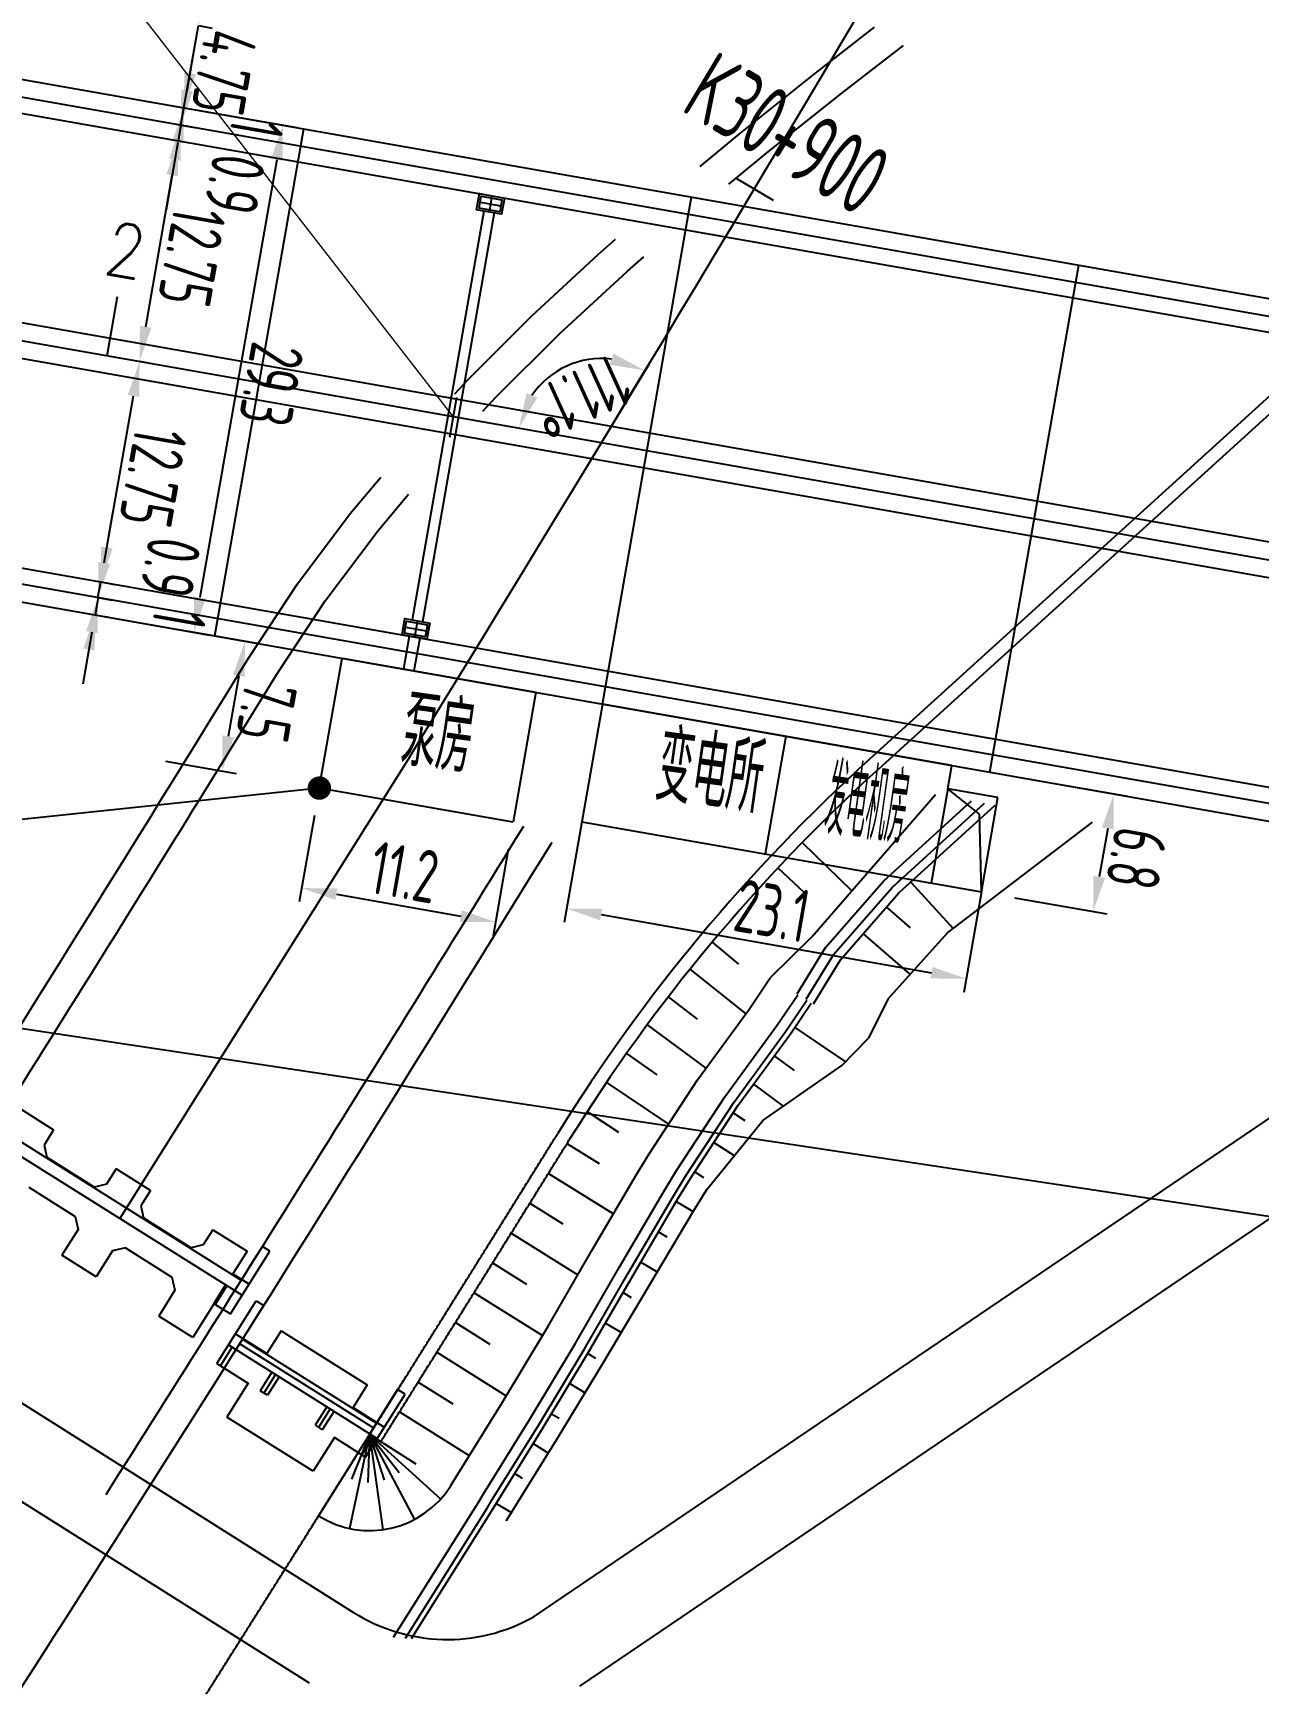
# Model space of a CAD drawing. Header units: millimetres. Extents: x -29538 to 115583, y -232866 to 15404.
# Drawn here: x 101402 to 103494, y -172958 to -170140 of the extents above; entities that cross this region are included whole.
import ezdxf
from ezdxf.enums import TextEntityAlignment as Align

# ---------------------------------------------------------------- set-up
doc = ezdxf.new("R2010")
doc.units = ezdxf.units.MM
doc.header["$LTSCALE"] = 10
doc.header["$MEASUREMENT"] = 0
for name, pattern in [('ACAD_ISO02W100', [15, 12, -3]), ('ACAD_ISO04W100', [30, 24, -3, 0, -3]), ('DASHED', [19.05, 12.7, -6.35])]:
    doc.linetypes.add(name, pattern=pattern)
for name, color, linetype in [('0-段落划分', 2, 'Continuous'), ('0电气', 1, 'Continuous'), ('DIM_LEAD', 3, 'Continuous'), ('E-SYST-DIM', 3, 'Continuous'), ('station', 6, 'Continuous'), ('zhix', 5, 'ACAD_ISO04W100'), ('分隔带', 3, 'Continuous'), ('图框', 7, 'Continuous'), ('标注', 4, 'Continuous'), ('标注_桩号', 2, 'Continuous'), ('桥-立柱', 5, 'Continuous'), ('虚线', 2, 'ACAD_ISO02W100'), ('路基边线', 1, 'Continuous')]:
    doc.layers.add(name, color=color, linetype=linetype)
doc.layers.add('隧道', color=6, linetype='Continuous', lineweight=5)
doc.styles.add('GTF_XW', font='simplex1.shx', dxfattribs={"width": 0.7, "bigfont": 'hztxt.shx'})
doc.styles.get("Standard").update_dxf_attribs({"font": 'gbenor.shx', "width": 0.75, "bigfont": 'gbcbig.shx'})
doc.dimstyles.get("Standard").update_dxf_attribs({"dimscale": 100, "dimtxt": 3, "dimasz": 2, "dimexe": 1, "dimexo": 1, "dimgap": 0.5, "dimtad": 1, "dimdec": 1, "dimlfac": 0.1, "dimdsep": 46, "dimtxsty": 'Standard', "dimcen": 0.5, "dimadec": 0, "dimazin": 0, "dimtfac": 1, "dimtdec": 1, "dimtofl": 0, "dimtmove": 2, "dimatfit": 3, "dimfxl": 0, "dimtolj": 1, "dimtzin": 0, "dimarcsym": 0})

# ---------------------------------------------------------------- blocks, each defined once
blk = doc.blocks.new('*D588')
at = {"layer": 'Defpoints', "color": 0, "linetype": 'ByBlock'}
for p in [(-9952732.812, 2543747.905), (-9952732.914, 2543747.104), (-9952720.266, 2543745.494)]:
    blk.add_point(p, dxfattribs=at)
at = {"layer": '标注', "linetype": 'ByBlock', "lineweight": -2}
for p, q in [((-9952732.813, 2543747.898), (-9952732.711, 2543748.699)), ((-9952722.148, 2543746.548), (-9952730.828, 2543747.653)), ((-9952720.165, 2543746.288), (-9952720.063, 2543747.089))]:
    blk.add_line(p, q, dxfattribs=at)
at = {"layer": '标注', "linetype": 'ByBlock'}
for points in [[(-9952730.786, 2543747.983), (-9952730.87, 2543747.322), (-9952732.812, 2543747.905)], [(-9952722.106, 2543746.878), (-9952722.19, 2543746.217), (-9952720.164, 2543746.295)]]:
    blk.add_solid(points, dxfattribs=at)
at = {"layer": '标注', "linetype": 'ByBlock', "insert": (-9952726.248, 2543748.985), "char_height": 3, "attachment_point": 5, "rotation": 352.74486}
blk.add_mtext('\\A1;12.75', dxfattribs=at)
blk = doc.blocks.new('*D589')
at = {"layer": 'Defpoints', "color": 0, "linetype": 'ByBlock'}
for p in [(-9952745.46, 2543749.515), (-9952745.562, 2543748.715), (-9952732.914, 2543747.104)]:
    blk.add_point(p, dxfattribs=at)
at = {"layer": '标注', "linetype": 'ByBlock', "lineweight": -2}
for p, q in [((-9952745.461, 2543749.508), (-9952745.359, 2543750.309)), ((-9952734.796, 2543748.158), (-9952743.476, 2543749.263)), ((-9952732.813, 2543747.898), (-9952732.711, 2543748.699))]:
    blk.add_line(p, q, dxfattribs=at)
at = {"layer": '标注', "linetype": 'ByBlock'}
for points in [[(-9952743.434, 2543749.593), (-9952743.518, 2543748.932), (-9952745.46, 2543749.515)], [(-9952734.754, 2543748.488), (-9952734.838, 2543747.827), (-9952732.812, 2543747.905)]]:
    blk.add_solid(points, dxfattribs=at)
at = {"layer": '标注', "linetype": 'ByBlock', "insert": (-9952738.896, 2543750.595), "char_height": 3, "attachment_point": 5, "rotation": 352.74486}
blk.add_mtext('\\A1;12.75', dxfattribs=at)
blk = doc.blocks.new('*D590')
at = {"layer": 'Defpoints', "color": 0, "linetype": 'ByBlock'}
for p in [(-9952718.279, 2543746.055), (-9952719.373, 2543745.381), (-9952718.381, 2543745.254)]:
    blk.add_point(p, dxfattribs=at)
at = {"layer": '标注', "linetype": 'ByBlock', "lineweight": -2}
for p, q in [((-9952721.255, 2543746.434), (-9952723.239, 2543746.686)), ((-9952719.272, 2543746.174), (-9952719.17, 2543746.975)), ((-9952718.28, 2543746.048), (-9952718.178, 2543746.849)), ((-9952719.271, 2543746.181), (-9952718.279, 2543746.055)), ((-9952716.295, 2543745.802), (-9952714.311, 2543745.55))]:
    blk.add_line(p, q, dxfattribs=at)
at = {"layer": '标注', "linetype": 'ByBlock'}
for points in [[(-9952721.213, 2543746.765), (-9952721.297, 2543746.103), (-9952719.271, 2543746.181)], [(-9952716.253, 2543746.133), (-9952716.337, 2543745.472), (-9952718.279, 2543746.055)]]:
    blk.add_solid(points, dxfattribs=at)
at = {"layer": '标注', "linetype": 'ByBlock', "insert": (-9952718.291, 2543750.864), "char_height": 3, "attachment_point": 5, "rotation": 352.74486}
blk.add_mtext('\\A1;1', dxfattribs=at)
blk = doc.blocks.new('*D591')
at = {"layer": 'Defpoints', "color": 0, "linetype": 'ByBlock'}
for p in [(-9952747.346, 2543749.748), (-9952747.447, 2543748.955), (-9952746.455, 2543748.828)]:
    blk.add_point(p, dxfattribs=at)
at = {"layer": '标注', "linetype": 'ByBlock', "lineweight": -2}
for p, q in [((-9952749.33, 2543750.001), (-9952751.314, 2543750.253)), ((-9952747.346, 2543749.748), (-9952747.245, 2543750.542)), ((-9952746.354, 2543749.622), (-9952746.253, 2543750.415)), ((-9952746.354, 2543749.622), (-9952747.346, 2543749.748)), ((-9952744.37, 2543749.369), (-9952742.386, 2543749.117))]:
    blk.add_line(p, q, dxfattribs=at)
at = {"layer": '标注', "linetype": 'ByBlock'}
for points in [[(-9952749.287, 2543750.331), (-9952749.372, 2543749.67), (-9952747.346, 2543749.748)], [(-9952744.328, 2543749.7), (-9952744.412, 2543749.039), (-9952746.354, 2543749.622)]]:
    blk.add_solid(points, dxfattribs=at)
at = {"layer": '标注', "linetype": 'ByBlock', "insert": (-9952746.387, 2543753.942), "char_height": 3, "attachment_point": 5, "rotation": 352.74486}
blk.add_mtext('\\A1;1', dxfattribs=at)
blk = doc.blocks.new('*D592')
at = {"layer": 'Defpoints', "color": 0, "linetype": 'ByBlock'}
for p in [(-9952752.058, 2543750.348), (-9952752.159, 2543749.554), (-9952747.447, 2543748.955)]:
    blk.add_point(p, dxfattribs=at)
at = {"layer": '标注', "linetype": 'ByBlock', "lineweight": -2}
for p, q in [((-9952754.042, 2543750.601), (-9952756.026, 2543750.853)), ((-9952752.058, 2543750.348), (-9952751.957, 2543751.142)), ((-9952747.346, 2543749.748), (-9952752.058, 2543750.348)), ((-9952747.346, 2543749.748), (-9952747.245, 2543750.542)), ((-9952745.362, 2543749.496), (-9952743.378, 2543749.243))]:
    blk.add_line(p, q, dxfattribs=at)
at = {"layer": '标注', "linetype": 'ByBlock'}
for points in [[(-9952753.999, 2543750.931), (-9952754.084, 2543750.27), (-9952752.058, 2543750.348)], [(-9952745.32, 2543749.826), (-9952745.404, 2543749.165), (-9952747.346, 2543749.748)]]:
    blk.add_solid(points, dxfattribs=at)
at = {"layer": '标注', "linetype": 'ByBlock', "insert": (-9952749.462, 2543751.933), "char_height": 3, "attachment_point": 5, "rotation": 352.74486}
blk.add_mtext('\\A1;4.75', dxfattribs=at)
blk = doc.blocks.new('*D593')
at = {"layer": 'Defpoints', "color": 0, "linetype": 'ByBlock'}
for p in [(-9952745.461, 2543749.508), (-9952746.455, 2543748.828), (-9952745.562, 2543748.715)]:
    blk.add_point(p, dxfattribs=at)
at = {"layer": '标注', "linetype": 'ByBlock', "lineweight": -2}
for p, q in [((-9952746.354, 2543749.622), (-9952746.253, 2543750.415)), ((-9952745.461, 2543749.508), (-9952745.36, 2543750.302)), ((-9952748.338, 2543749.874), (-9952750.322, 2543750.127)), ((-9952746.354, 2543749.622), (-9952745.461, 2543749.508)), ((-9952743.477, 2543749.256), (-9952741.493, 2543749.003))]:
    blk.add_line(p, q, dxfattribs=at)
at = {"layer": '标注', "linetype": 'ByBlock'}
for points in [[(-9952748.296, 2543750.205), (-9952748.38, 2543749.544), (-9952746.354, 2543749.622)], [(-9952743.435, 2543749.586), (-9952743.519, 2543748.925), (-9952745.461, 2543749.508)]]:
    blk.add_solid(points, dxfattribs=at)
at = {"layer": '标注', "linetype": 'ByBlock', "insert": (-9952743.137, 2543752.832), "char_height": 3, "attachment_point": 5, "rotation": 352.74486}
blk.add_mtext('\\A1;0.9', dxfattribs=at)
blk = doc.blocks.new('*D594')
at = {"layer": 'Defpoints', "color": 0, "linetype": 'ByBlock'}
for p in [(-9952720.165, 2543746.288), (-9952720.266, 2543745.494), (-9952719.373, 2543745.381)]:
    blk.add_point(p, dxfattribs=at)
at = {"layer": '标注', "linetype": 'ByBlock', "lineweight": -2}
for p, q in [((-9952722.149, 2543746.54), (-9952724.133, 2543746.793)), ((-9952720.165, 2543746.288), (-9952720.064, 2543747.081)), ((-9952719.272, 2543746.174), (-9952719.171, 2543746.968)), ((-9952719.272, 2543746.174), (-9952720.165, 2543746.288)), ((-9952717.288, 2543745.922), (-9952715.304, 2543745.669))]:
    blk.add_line(p, q, dxfattribs=at)
at = {"layer": '标注', "linetype": 'ByBlock'}
for points in [[(-9952722.107, 2543746.871), (-9952722.191, 2543746.21), (-9952720.165, 2543746.288)], [(-9952717.246, 2543746.252), (-9952717.33, 2543745.591), (-9952719.272, 2543746.174)]]:
    blk.add_solid(points, dxfattribs=at)
at = {"layer": '标注', "linetype": 'ByBlock', "insert": (-9952721.183, 2543750.206), "char_height": 3, "attachment_point": 5, "rotation": 352.74486}
blk.add_mtext('\\A1;0.9', dxfattribs=at)
blk = doc.blocks.new('*D595')
at = {"layer": 'Defpoints', "color": 0, "linetype": 'ByBlock'}
for p in [(-9952717.558, 2543751.721), (-9952747.765, 2543746.451), (-9952718.7, 2543742.75)]:
    blk.add_point(p, dxfattribs=at)
at = {"layer": '标注', "linetype": 'ByBlock', "lineweight": -2}
for p, q in [((-9952747.664, 2543747.244), (-9952746.522, 2543756.215)), ((-9952744.639, 2543755.169), (-9952719.542, 2543751.974)), ((-9952718.599, 2543743.544), (-9952717.457, 2543752.515))]:
    blk.add_line(p, q, dxfattribs=at)
at = {"layer": '标注', "linetype": 'ByBlock'}
for points in [[(-9952744.597, 2543755.5), (-9952744.681, 2543754.838), (-9952746.623, 2543755.422)], [(-9952719.5, 2543752.305), (-9952719.584, 2543751.643), (-9952717.558, 2543751.721)]]:
    blk.add_solid(points, dxfattribs=at)
at = {"layer": '标注', "linetype": 'ByBlock', "insert": (-9952731.851, 2543755.456), "char_height": 3, "attachment_point": 5, "rotation": 352.74486}
blk.add_mtext('\\A1;29.3', dxfattribs=at)
blk = doc.blocks.new('*D596')
at = {"layer": 'Defpoints', "color": 0, "linetype": 'ByBlock'}
for p in [(-9952697.281, 2544027.005), (-9952744.261, 2543782.399), (-9952729.44, 2543774.393), (-9952734.167, 2543773.673), (-9952737.98, 2543707.314)]:
    blk.add_point(p, dxfattribs=at)
at = {"layer": '标注', "linetype": 'ByBlock', "lineweight": -2}
blk.add_arc((-9952729.44, 2543774.393), 4.781, 175.76496, 238.60098, dxfattribs=at)
at = {"layer": '标注', "linetype": 'ByBlock'}
for points in [[(-9952734.528, 2543774.839), (-9952733.888, 2543774.652), (-9952733.647, 2543776.665)], [(-9952731.821, 2543770.626), (-9952732.041, 2543769.997), (-9952730.044, 2543769.65)]]:
    blk.add_solid(points, dxfattribs=at)
at = {"layer": '标注', "linetype": 'ByBlock', "insert": (-9952732.003, 2543773.076), "char_height": 3, "attachment_point": 5, "rotation": 297.18297}
blk.add_mtext('\\A1;111.1°', dxfattribs=at)
blk = doc.blocks.new('进水井')
for points in [[(-0.47, 0.72), (0.47, 0.72), (0.47, -0.72), (-0.47, -0.72)], [(-0.35, 0.6), (0.35, 0.6), (0.35, -0.6), (-0.35, -0.6)]]:
    blk.add_lwpolyline(points, close=True)
at = {"layer": '标注', "linetype": 'ByBlock'}
for p, q in [((-0.47, 0), (0.47, 0)), ((0, -0.6), (0, 0.6))]:
    blk.add_line(p, q, dxfattribs=at)
blk = doc.blocks.new('A$C2A681BBC')
at = {"layer": '0电气'}
for p, q in [((0, -1.35), (0, 0)), ((0, 0), (20.2, 0)), ((9.6, 0), (9.6, -6.8)), ((20.2, 0), (20.2, -6.8)), ((-2.9, -6.8), (-2.9, -1.35)), ((-2.9, -1.35), (0, -1.35)), ((-2.02, -2.456), (0, -1.35)), ((0, -1.35), (0, -6.8)), ((-2.9, -6.8), (-2.02, -2.456)), ((20.2, -6.8), (-2.9, -6.8))]:
    blk.add_line(p, q, dxfattribs=at)
blk = doc.blocks.new('A$C5A611303')
at = {"layer": '0电气'}
for p, q in [((0, 0), (11.2, 0)), ((0, -7.5), (0, 0)), ((11.2, 0), (11.2, -7.5)), ((11.2, -7.5), (0, -7.5))]:
    blk.add_line(p, q, dxfattribs=at)
blk = doc.blocks.new('*D597')
at = {"layer": 'Defpoints', "color": 0}
for p in [(-9952705.706, 2543797.308), (-9952699.936, 2543796.573), (-9952708.623, 2543774.393)]:
    blk.add_point(p, dxfattribs=at)
at = {"layer": 'E-SYST-DIM', "lineweight": -2}
for p, q in [((-9952704.912, 2543797.207), (-9952699.142, 2543796.472)), ((-9952702.6, 2543775.642), (-9952700.188, 2543794.589)), ((-9952707.83, 2543774.292), (-9952702.059, 2543773.557))]:
    blk.add_line(p, q, dxfattribs=at)
at = {"layer": 'E-SYST-DIM'}
for points in [[(-9952700.519, 2543794.631), (-9952699.858, 2543794.547), (-9952699.936, 2543796.573)], [(-9952702.931, 2543775.684), (-9952702.27, 2543775.6), (-9952702.853, 2543773.658)]]:
    blk.add_solid(points, dxfattribs=at)
at = {"layer": 'E-SYST-DIM', "insert": (-9952703.279, 2543785.356), "char_height": 3, "attachment_point": 5, "rotation": 82.74486}
blk.add_mtext('\\A1;23.1', dxfattribs=at)
blk = doc.blocks.new('*D598')
at = {"layer": 'Defpoints', "color": 0}
for p in [(-9952704.097, 2543803.615), (-9952711.518, 2543799.162), (-9952704.773, 2543798.304)]:
    blk.add_point(p, dxfattribs=at)
at = {"layer": 'E-SYST-DIM', "lineweight": -2}
for p, q in [((-9952711.417, 2543799.956), (-9952710.741, 2543805.267)), ((-9952708.858, 2543804.221), (-9952706.081, 2543803.867)), ((-9952704.672, 2543799.097), (-9952703.996, 2543804.408))]:
    blk.add_line(p, q, dxfattribs=at)
at = {"layer": 'E-SYST-DIM'}
for points in [[(-9952708.816, 2543804.552), (-9952708.9, 2543803.89), (-9952710.842, 2543804.473)], [(-9952706.039, 2543804.198), (-9952706.123, 2543803.537), (-9952704.097, 2543803.615)]]:
    blk.add_solid(points, dxfattribs=at)
at = {"layer": 'E-SYST-DIM', "insert": (-9952707.229, 2543805.929), "char_height": 3, "attachment_point": 5, "rotation": 352.74486}
blk.add_mtext('\\A1;6.8', dxfattribs=at)
blk = doc.blocks.new('*D599')
at = {"layer": 'Defpoints', "color": 0}
for p in [(-9952709.745, 2543753.702), (-9952717.699, 2543750.615), (-9952710.259, 2543749.668)]:
    blk.add_point(p, dxfattribs=at)
at = {"layer": 'E-SYST-DIM', "lineweight": -2}
for p, q in [((-9952717.598, 2543751.409), (-9952717.084, 2543755.443)), ((-9952715.201, 2543754.397), (-9952711.729, 2543753.955)), ((-9952710.158, 2543750.462), (-9952709.644, 2543754.496))]:
    blk.add_line(p, q, dxfattribs=at)
at = {"layer": 'E-SYST-DIM'}
for points in [[(-9952715.159, 2543754.728), (-9952715.243, 2543754.066), (-9952717.185, 2543754.65)], [(-9952711.687, 2543754.286), (-9952711.771, 2543753.624), (-9952709.745, 2543753.702)]]:
    blk.add_solid(points, dxfattribs=at)
at = {"layer": 'E-SYST-DIM', "insert": (-9952713.225, 2543756.061), "char_height": 3, "attachment_point": 5, "rotation": 352.74486}
blk.add_mtext('\\A1;7.5', dxfattribs=at)
blk = doc.blocks.new('*D600')
at = {"layer": 'Defpoints', "color": 0}
for p in [(-9952706.85, 2543770.286), (-9952701.888, 2543769.654), (-9952708.264, 2543759.176)]:
    blk.add_point(p, dxfattribs=at)
at = {"layer": 'E-SYST-DIM', "lineweight": -2}
for p, q in [((-9952706.056, 2543770.185), (-9952701.095, 2543769.553)), ((-9952703.05, 2543760.528), (-9952702.141, 2543767.67)), ((-9952707.47, 2543759.075), (-9952702.509, 2543758.443))]:
    blk.add_line(p, q, dxfattribs=at)
at = {"layer": 'E-SYST-DIM'}
for points in [[(-9952702.472, 2543767.712), (-9952701.81, 2543767.628), (-9952701.888, 2543769.654)], [(-9952703.381, 2543760.57), (-9952702.72, 2543760.486), (-9952703.303, 2543758.544)]]:
    blk.add_solid(points, dxfattribs=at)
at = {"layer": 'E-SYST-DIM', "insert": (-9952704.48, 2543764.339), "char_height": 3, "attachment_point": 5, "rotation": 82.74486}
blk.add_mtext('\\A1;11.2', dxfattribs=at)
blk = doc.blocks.new('ac')
at = {"layer": '0-段落划分', "color": 2}
for p, q in [((-9952782.912, 2543861.396), (-9952712.133, 2543790.467)), ((-9952782.382, 2543861.925), (-9952711.602, 2543790.997))]:
    blk.add_line(p, q, dxfattribs=at)
at = {"layer": '0-段落划分', "color": 2, "linetype": 'Continuous'}
for p, q in [((-9952705.285, 2543793.166), (-9952702.75, 2543795.703)), ((-9952703.789, 2543791.844), (-9952702.681, 2543793.242)), ((-9952702.221, 2543790.602), (-9952700.029, 2543793.37)), ((-9952698.564, 2543792.165), (-9952696.292, 2543791.17)), ((-9952707.238, 2543786.88), (-9952704.623, 2543789.827)), ((-9952696.707, 2543786.956), (-9952694.897, 2543789.939)), ((-9952700.952, 2543788.959), (-9952698.317, 2543787.504)), ((-9952700.654, 2543789.36), (-9952698.077, 2543787.937)), ((-9952701.311, 2543788.478), (-9952698.604, 2543786.983)), ((-9952705.729, 2543785.567), (-9952704.422, 2543787.1)), ((-9952701.908, 2543787.676), (-9952699.46, 2543785.433)), ((-9952695.031, 2543785.866), (-9952694.259, 2543787.031)), ((-9952693.363, 2543784.761), (-9952692.2, 2543786.517)), ((-9952699.731, 2543780.841), (-9952697.339, 2543784.128)), ((-9952691.681, 2543783.681), (-9952691.279, 2543784.366)), ((-9952701.337, 2543782.034), (-9952700.158, 2543783.588)), ((-9952689.956, 2543782.668), (-9952689.257, 2543783.859)), ((-9952698.102, 2543779.681), (-9952696.921, 2543781.375)), ((-9952696.45, 2543778.554), (-9952694.143, 2543782.011)), ((-9952688.231, 2543781.656), (-9952687.935, 2543782.161)), ((-9952686.484, 2543780.684), (-9952685.964, 2543781.676)), ((-9952693.079, 2543776.401), (-9952690.861, 2543780.034)), ((-9952684.712, 2543779.755), (-9952684.456, 2543780.245)), ((-9952682.941, 2543778.827), (-9952682.434, 2543779.793)), ((-9952694.775, 2543777.461), (-9952693.644, 2543779.232)), ((-9952681.167, 2543777.902), (-9952680.92, 2543778.379)), ((-9952679.392, 2543776.981), (-9952678.905, 2543777.919)), ((-9952691.362, 2543775.376), (-9952690.286, 2543777.22)), ((-9952687.744, 2543773.336), (-9952685.616, 2543777.147)), ((-9952689.491, 2543774.311), (-9952688.441, 2543776.194)), ((-9952677.617, 2543776.059), (-9952677.371, 2543776.517)), ((-9952675.856, 2543775.112), (-9952675.368, 2543776.018)), ((-9952684.253, 2543771.384), (-9952682.065, 2543775.293)), ((-9952685.998, 2543772.361), (-9952684.92, 2543774.289)), ((-9952674.095, 2543774.164), (-9952673.853, 2543774.613)), ((-9952672.341, 2543773.202), (-9952671.847, 2543774.087)), ((-9952680.763, 2543769.429), (-9952678.513, 2543773.44)), ((-9952682.508, 2543770.407), (-9952681.397, 2543772.389)), ((-9952670.595, 2543772.227), (-9952670.349, 2543772.669)), ((-9952668.848, 2543771.253), (-9952668.377, 2543772.146)), ((-9952677.276, 2543767.47), (-9952674.985, 2543771.543)), ((-9952679.019, 2543768.45), (-9952677.884, 2543770.471)), ((-9952673.79, 2543765.508), (-9952671.487, 2543769.597)), ((-9952675.533, 2543766.49), (-9952674.384, 2543768.531)), ((-9952672.417, 2543763.874), (-9952668.942, 2543768.089)), ((-9952672.417, 2543763.874), (-9952667.71, 2543766.647)), ((-9952672.417, 2543763.874), (-9952671.071, 2543766.251)), ((-9952672.048, 2543764.526), (-9952670.887, 2543766.577)), ((-9952672.417, 2543763.874), (-9952670.34, 2543765.648)), ((-9952672.417, 2543763.874), (-9952667.046, 2543764.872)), ((-9952672.417, 2543763.874), (-9952669.859, 2543764.831)), ((-9952672.417, 2543763.874), (-9952669.686, 2543763.899)), ((-9952672.417, 2543763.874), (-9952667.659, 2543761.188)), ((-9952672.417, 2543763.874), (-9952669.841, 2543762.964)), ((-9952672.417, 2543763.874), (-9952667.028, 2543762.976))]:
    blk.add_line(p, q, dxfattribs=at)
at = {"layer": '0-段落划分', "color": 2, "linetype": 'DASHED', "lineweight": -3, "ltscale": 0.1, "flags": 128}
for points in [[(-9952715.404, 2543756.555), (-9952719.692, 2543759.106), (-9952723.834, 2543761.923), (-9952727.845, 2543764.983), (-9952731.739, 2543768.263), (-9952735.531, 2543771.738), (-9952739.235, 2543775.386), (-9952742.864, 2543779.182), (-9952746.432, 2543783.102), (-9952749.952, 2543787.123), (-9952753.439, 2543791.221), (-9952756.904, 2543795.371), (-9952760.362, 2543799.549), (-9952763.825, 2543803.731), (-9952767.307, 2543807.893), (-9952770.818, 2543812.01), (-9952774.373, 2543816.058), (-9952777.984, 2543820.012), (-9952781.662, 2543823.848), (-9952785.42, 2543827.54), (-9952789.269, 2543831.064), (-9952793.222, 2543834.396), (-9952797.289, 2543837.509), (-9952801.483, 2543840.38), (-9952805.814, 2543842.982), (-9952808.708, 2543844.518)], [(-9952716.298, 2543754.935), (-9952720.584, 2543757.483), (-9952724.726, 2543760.295), (-9952728.738, 2543763.347), (-9952732.635, 2543766.616), (-9952736.431, 2543770.079), (-9952740.139, 2543773.712), (-9952743.773, 2543777.492), (-9952747.346, 2543781.395), (-9952750.873, 2543785.398), (-9952754.367, 2543789.476), (-9952757.839, 2543793.606), (-9952761.304, 2543797.764), (-9952764.775, 2543801.926), (-9952768.263, 2543806.068), (-9952771.781, 2543810.165), (-9952775.343, 2543814.194), (-9952778.959, 2543818.13), (-9952782.642, 2543821.948), (-9952786.404, 2543825.625), (-9952790.257, 2543829.135), (-9952794.212, 2543832.454), (-9952798.281, 2543835.558), (-9952802.474, 2543838.421), (-9952806.804, 2543841.019), (-9952809.696, 2543842.553)]]:
    blk.add_lwpolyline(points, dxfattribs=at)
at = {"layer": '0-段落划分', "color": 2, "linetype": 'Continuous', "flags": 128}
for points in [[(-9952698.564, 2543792.165), (-9952702.49, 2543795.394), (-9952709.176, 2543803.331)], [(-9952700.654, 2543789.36), (-9952704.63, 2543792.511), (-9952709.885, 2543797.765)], [(-9952701.311, 2543788.478), (-9952705.286, 2543791.628), (-9952710.059, 2543796.401)], [(-9952700.952, 2543788.959), (-9952704.929, 2543792.11), (-9952709.964, 2543797.145)], [(-9952701.908, 2543787.676), (-9952710.321, 2543794.343)], [(-9952700.952, 2543788.959), (-9952704.929, 2543792.11), (-9952705.558, 2543792.739)], [(-9952701.311, 2543788.478), (-9952705.286, 2543791.628), (-9952705.66, 2543792.002)], [(-9952667.885, 2543771.88), (-9952667.9, 2543771.889), (-9952667.9, 2543771.889), (-9952668.408, 2543772.162), (-9952668.408, 2543772.162), (-9952672.78, 2543774.61), (-9952677.182, 2543777.006), (-9952681.612, 2543779.354), (-9952686.036, 2543781.715), (-9952687.263, 2543782.391), (-9952687.263, 2543782.391), (-9952691.335, 2543785.388), (-9952694.664, 2543789.733), (-9952696.292, 2543791.17)], [(-9952660.937, 2543766.803), (-9952668.394, 2543771.013), (-9952668.394, 2543771.013), (-9952668.904, 2543771.283), (-9952668.904, 2543771.283), (-9952673.278, 2543773.725), (-9952677.691, 2543776.099), (-9952682.141, 2543778.408), (-9952686.582, 2543780.735), (-9952687.81, 2543781.409), (-9952687.81, 2543781.409), (-9952692.135, 2543783.947), (-9952696.328, 2543786.725), (-9952698.14, 2543787.824)], [(-9952660.957, 2543765.781), (-9952668.836, 2543770.229), (-9952668.836, 2543770.229), (-9952669.346, 2543770.499), (-9952669.346, 2543770.499), (-9952673.719, 2543772.941), (-9952678.131, 2543775.314), (-9952682.581, 2543777.622), (-9952687.02, 2543779.949), (-9952688.248, 2543780.622), (-9952688.248, 2543780.622), (-9952692.572, 2543783.16), (-9952696.763, 2543785.938), (-9952698.575, 2543787.036)], [(-9952660.936, 2543766.458), (-9952668.541, 2543770.752), (-9952668.541, 2543770.752), (-9952669.052, 2543771.021), (-9952669.052, 2543771.021), (-9952673.425, 2543773.464), (-9952677.838, 2543775.837), (-9952682.288, 2543778.146), (-9952686.728, 2543780.473), (-9952687.956, 2543781.147), (-9952687.956, 2543781.147), (-9952692.28, 2543783.685), (-9952696.473, 2543786.463), (-9952698.285, 2543787.562)], [(-9952669.726, 2543768.628), (-9952669.736, 2543768.633), (-9952669.736, 2543768.633), (-9952670.245, 2543768.903), (-9952670.245, 2543768.903), (-9952674.617, 2543771.345), (-9952679.027, 2543773.717), (-9952683.474, 2543776.024), (-9952687.912, 2543778.35), (-9952689.139, 2543779.023), (-9952689.139, 2543779.023), (-9952693.46, 2543781.559), (-9952697.65, 2543784.335), (-9952699.46, 2543785.433)]]:
    blk.add_lwpolyline(points, dxfattribs=at)
at = {"layer": '0-段落划分', "color": 2, "flags": 128}
for points in [[(-9952637.426, 2543744.025, -0.000001), (-9952637.764, 2543744.217, -0.000001), (-9952638.102, 2543744.41, -0.000001), (-9952638.44, 2543744.602, -0.000002)], [(-9952654.668, 2543753.829, -0.00001), (-9952655.007, 2543754.021, -0.00001), (-9952655.345, 2543754.213, -0.00001), (-9952655.683, 2543754.405, -0.00001), (-9952656.021, 2543754.597, -0.00001), (-9952656.36, 2543754.789, -0.00001), (-9952656.698, 2543754.98, -0.000011), (-9952657.036, 2543755.172, -0.000011), (-9952657.374, 2543755.364, -0.000011), (-9952657.713, 2543755.556, -0.000011), (-9952658.051, 2543755.748, -0.000011), (-9952658.389, 2543755.94, -0.000012), (-9952658.728, 2543756.132, -0.000012), (-9952659.066, 2543756.324, -0.000012), (-9952659.404, 2543756.515, -0.000012), (-9952659.743, 2543756.707, -0.000012), (-9952660.081, 2543756.899, -0.000012), (-9952660.419, 2543757.091, -0.000013), (-9952660.758, 2543757.283, -0.000013), (-9952661.096, 2543757.474, -0.000013), (-9952661.435, 2543757.666, -0.000013), (-9952661.773, 2543757.858, -0.000013), (-9952662.112, 2543758.049, -0.000013), (-9952662.45, 2543758.241, -0.000014), (-9952662.788, 2543758.433, -0.000014), (-9952663.127, 2543758.624, -0.000014), (-9952663.465, 2543758.816, -0.000014), (-9952663.804, 2543759.008, -0.000014), (-9952664.142, 2543759.199, -0.000014), (-9952664.481, 2543759.391, -0.000015), (-9952664.819, 2543759.582, -0.000015), (-9952665.158, 2543759.774, -0.000015), (-9952665.496, 2543759.965, -0.000015), (-9952665.835, 2543760.157, -0.000015), (-9952666.174, 2543760.348, -0.000015), (-9952666.512, 2543760.54, -0.000016), (-9952666.851, 2543760.731, -0.000016), (-9952667.189, 2543760.922, -0.000016), (-9952667.528, 2543761.114, -0.000016), (-9952667.867, 2543761.305, -0.000016), (-9952668.205, 2543761.496, -0.000016), (-9952668.544, 2543761.688, -0.000017), (-9952668.882, 2543761.879, -0.000017), (-9952669.221, 2543762.07, -0.000017), (-9952669.56, 2543762.262, -0.000017), (-9952669.899, 2543762.453, -0.000017), (-9952670.237, 2543762.644, -0.000017), (-9952670.576, 2543762.835, -0.000018), (-9952670.915, 2543763.026, -0.000018), (-9952671.254, 2543763.217, -0.000018), (-9952671.592, 2543763.409, -0.000018), (-9952671.931, 2543763.6, -0.000018), (-9952672.27, 2543763.791, -0.000018), (-9952672.609, 2543763.982, -0.000019), (-9952672.948, 2543764.173, -0.000019), (-9952673.286, 2543764.364, -0.000019), (-9952673.625, 2543764.555, -0.000019), (-9952673.964, 2543764.746, -0.000019), (-9952674.303, 2543764.936, -0.000019), (-9952674.642, 2543765.127, -0.00002), (-9952674.981, 2543765.318, -0.00002), (-9952675.32, 2543765.509, -0.00002), (-9952675.659, 2543765.7, -0.00002), (-9952675.998, 2543765.891, -0.00002), (-9952676.337, 2543766.081, -0.00002), (-9952676.676, 2543766.272, -0.000021), (-9952677.015, 2543766.463, -0.000021), (-9952677.354, 2543766.653, -0.000021), (-9952677.693, 2543766.844, -0.000021), (-9952678.032, 2543767.035, -0.000021), (-9952678.371, 2543767.225, -0.000021), (-9952678.71, 2543767.416, -0.000022), (-9952679.049, 2543767.606, -0.000022), (-9952679.388, 2543767.797, -0.000022), (-9952679.727, 2543767.987, -0.000022), (-9952680.067, 2543768.178, -0.000022), (-9952680.406, 2543768.368, -0.000022), (-9952680.745, 2543768.559, -0.000023), (-9952681.084, 2543768.749, -0.000023), (-9952681.424, 2543768.939, -0.000023), (-9952681.763, 2543769.129, -0.000023), (-9952682.102, 2543769.32, -0.000023), (-9952682.441, 2543769.51, -0.000023), (-9952682.781, 2543769.7, -0.000024), (-9952683.12, 2543769.89, -0.000024), (-9952683.459, 2543770.08, -0.000024), (-9952683.799, 2543770.271, -0.000024), (-9952684.138, 2543770.461, -0.000024), (-9952684.478, 2543770.651, -0.000024), (-9952684.817, 2543770.841, -0.000025), (-9952685.156, 2543771.031, -0.000025), (-9952685.496, 2543771.221, -0.000025), (-9952685.835, 2543771.41, -0.000025), (-9952686.175, 2543771.6, -0.000025), (-9952686.514, 2543771.79, -0.000025), (-9952686.854, 2543771.98, -0.000026), (-9952687.193, 2543772.17, -0.000026), (-9952687.533, 2543772.359, -0.000026), (-9952687.873, 2543772.549, -0.000026), (-9952688.212, 2543772.739, -0.000026), (-9952688.552, 2543772.928, -0.000026), (-9952688.892, 2543773.118, -0.000027), (-9952689.231, 2543773.308, -0.000027), (-9952689.571, 2543773.497, -0.000027), (-9952690.047, 2543773.763)], [(-9952672.048, 2543764.526, -0.00001), (-9952672.24, 2543764.635, -0.000019), (-9952672.579, 2543764.826, -0.000019), (-9952672.918, 2543765.017, -0.000019), (-9952673.257, 2543765.208, -0.000019), (-9952673.596, 2543765.399, -0.000019), (-9952673.935, 2543765.59, -0.000019), (-9952674.274, 2543765.781, -0.00002), (-9952674.613, 2543765.972, -0.00002), (-9952674.952, 2543766.163, -0.00002), (-9952675.291, 2543766.353, -0.00002), (-9952675.63, 2543766.544, -0.00002), (-9952675.969, 2543766.735, -0.00002), (-9952676.308, 2543766.926, -0.000021), (-9952676.647, 2543767.116, -0.000021), (-9952676.986, 2543767.307, -0.000021), (-9952677.325, 2543767.498, -0.000021), (-9952677.664, 2543767.688, -0.000021), (-9952678.003, 2543767.879, -0.000021), (-9952678.343, 2543768.07, -0.000022), (-9952678.682, 2543768.26, -0.000022), (-9952679.021, 2543768.451, -0.000022), (-9952679.36, 2543768.641, -0.000022), (-9952679.699, 2543768.832, -0.000022), (-9952680.039, 2543769.022, -0.000022), (-9952680.378, 2543769.213, -0.000023), (-9952680.717, 2543769.403, -0.000023), (-9952681.057, 2543769.593, -0.000023), (-9952681.396, 2543769.784, -0.000023), (-9952681.735, 2543769.974, -0.000023), (-9952682.075, 2543770.164, -0.000023), (-9952682.414, 2543770.354, -0.000024), (-9952682.753, 2543770.545, -0.000024), (-9952683.093, 2543770.735, -0.000024), (-9952683.432, 2543770.925, -0.000024), (-9952683.772, 2543771.115, -0.000024), (-9952684.111, 2543771.305, -0.000024), (-9952684.451, 2543771.495, -0.000025), (-9952684.79, 2543771.685, -0.000025), (-9952685.13, 2543771.875, -0.000025), (-9952685.469, 2543772.065, -0.000025), (-9952685.809, 2543772.255, -0.000025), (-9952686.148, 2543772.445, -0.000025), (-9952686.488, 2543772.635, -0.000026), (-9952686.828, 2543772.824, -0.000026), (-9952687.167, 2543773.014, -0.000026), (-9952687.507, 2543773.204, -0.000026), (-9952687.847, 2543773.394, -0.000026), (-9952688.186, 2543773.583, -0.000026), (-9952688.526, 2543773.773, -0.000027), (-9952688.866, 2543773.962, -0.000027), (-9952689.206, 2543774.152, -0.000027), (-9952689.682, 2543774.418)]]:
    blk.add_lwpolyline(points, format="xyb", dxfattribs=at)
at = {"layer": '0-段落划分', "color": 3, "linetype": 'ACAD_ISO04W100'}
blk.add_arc((-9954257.807, 2540962.971), 3200, 61.095892, 63.352541, dxfattribs=at)
at = {"layer": '0-段落划分', "color": 2}
for centre, radius, start, end in [((-9952641.348, 2543861.103), 99.25, 224.93977, 240.85665), ((-9952641.348, 2543861.103), 100, 224.93977, 240.85665), ((-9954257.807, 2540962.97), 3209.451, 59.902336, 61.095892), ((-9954257.807, 2540962.97), 3207.601, 60.294509, 61.095892), ((-9954257.807, 2540962.97), 3191.101, 60.294509, 61.095892), ((-9954257.807, 2540962.97), 3189.251, 59.98369, 61.095892)]:
    blk.add_arc(centre, radius, start, end, dxfattribs=at)
at = {"layer": '0-段落划分', "color": 2, "linetype": 'Continuous'}
blk.add_arc((-9952672.417, 2543763.874), 5.463, 330.55639, 60.48892, dxfattribs=at)
for p in [(-9952706.535, 2543772.619), (-9952686.929, 2543761.705), (-9952679.293, 2543757.405), (-9952716.298, 2543754.935), (-9952696.816, 2543744.09)]:
    blk.add_point(p, dxfattribs=at)
at = {"layer": 'station', "color": 0}
blk.add_line((-9952733.048, 2543746.05), (-9952736.449, 2543746.483), dxfattribs=at)
at = {"layer": 'zhix', "flags": 128}
blk.add_lwpolyline([(-9952742.366, 2543616.243, -0.021398), (-9952743.566, 2543637.598), (-9952743.578, 2543638.598), (-9952743.585, 2543639.598), (-9952743.589, 2543640.598), (-9952743.589, 2543641.598), (-9952743.585, 2543642.598), (-9952743.577, 2543643.598), (-9952743.565, 2543644.598), (-9952743.55, 2543645.598), (-9952743.532, 2543646.598), (-9952743.51, 2543647.597), (-9952743.484, 2543648.597), (-9952743.455, 2543649.597), (-9952743.423, 2543650.596), (-9952743.388, 2543651.596), (-9952743.349, 2543652.595), (-9952743.307, 2543653.594), (-9952743.263, 2543654.593), (-9952743.215, 2543655.592), (-9952743.164, 2543656.59), (-9952743.11, 2543657.589), (-9952743.054, 2543658.587), (-9952742.994, 2543659.586), (-9952742.932, 2543660.584), (-9952742.867, 2543661.582), (-9952742.8, 2543662.579), (-9952742.73, 2543663.577), (-9952742.657, 2543664.574), (-9952742.583, 2543665.571), (-9952742.505, 2543666.568), (-9952742.425, 2543667.565), (-9952742.344, 2543668.562), (-9952742.259, 2543669.558), (-9952742.173, 2543670.555), (-9952742.085, 2543671.551), (-9952741.994, 2543672.547), (-9952741.902, 2543673.542), (-9952741.807, 2543674.538), (-9952741.711, 2543675.533), (-9952741.613, 2543676.528), (-9952741.513, 2543677.523), (-9952741.411, 2543678.518), (-9952741.308, 2543679.513), (-9952741.203, 2543680.507), (-9952741.097, 2543681.502), (-9952740.989, 2543682.496), (-9952740.88, 2543683.49), (-9952740.769, 2543684.484), (-9952740.657, 2543685.477), (-9952740.544, 2543686.471), (-9952740.43, 2543687.464), (-9952740.314, 2543688.458), (-9952740.198, 2543689.451), (-9952740.08, 2543690.444), (-9952739.961, 2543691.437), (-9952739.842, 2543692.43), (-9952739.722, 2543693.423), (-9952739.601, 2543694.415), (-9952739.479, 2543695.408), (-9952739.356, 2543696.4), (-9952739.233, 2543697.393), (-9952739.109, 2543698.385), (-9952738.985, 2543699.377), (-9952738.86, 2543700.369), (-9952738.735, 2543701.361), (-9952738.61, 2543702.354), (-9952738.484, 2543703.346), (-9952738.358, 2543704.338), (-9952738.232, 2543705.33), (-9952738.106, 2543706.322), (-9952737.98, 2543707.314), (-9952712.843, 2543904.761)], format="xyb", dxfattribs=at)
at = {"layer": '分隔带'}
for p, q in [((-9952662.477, 2543773.659), (-9952699.643, 2543823.293)), ((-9952693.594, 2543708.164), (-9952662.265, 2543763.44))]:
    blk.add_line(p, q, dxfattribs=at)
at = {"layer": '分隔带', "flags": 128}
for points in [[(-9952739.224, 2543705.456), (-9952739.098, 2543706.448), (-9952738.972, 2543707.44), (-9952713.851, 2543904.761)], [(-9952737.114, 2543706.195), (-9952736.988, 2543707.187), (-9952711.835, 2543904.761)]]:
    blk.add_lwpolyline(points, dxfattribs=at)
at = {"layer": '分隔带'}
blk.add_arc((-9952670.965, 2543768.371), 10, 330.45659, 31.92548, dxfattribs=at)
at = {"layer": '标注', "linetype": 'ByBlock'}
for p, q in [((-9952686.157, 2543824.91), (-9952701.901, 2543671.31)), ((-9952734, 2543776.867), (-9952729.44, 2543774.393)), ((-9952742.2, 2543767.679), (-9952718.769, 2543764.697)), ((-9952742.276, 2543767.084), (-9952718.845, 2543764.101)), ((-9952731.608, 2543766.029), (-9952729.319, 2543765.737)), ((-9952717.837, 2543764.578), (-9952715.952, 2543764.338)), ((-9952711.102, 2543764.346), (-9952684.029, 2543749.088)), ((-9952717.912, 2543763.983), (-9952716.028, 2543763.743))]:
    blk.add_line(p, q, dxfattribs=at)
at = {"layer": '标注_桩号', "linetype": 'Continuous'}
blk.add_line((-9952744.852, 2543781.298), (-9952743.67, 2543783.501), dxfattribs=at)
at = {"layer": '桥-立柱', "color": 1, "linetype": 'Continuous'}
for p, q in [((-9952674.807, 2543765.777), (-9952675.052, 2543765.342)), ((-9952672.465, 2543763.883), (-9952675.052, 2543765.342)), ((-9952671.131, 2543763.705), (-9952674.807, 2543765.777)), ((-9952673.119, 2543764.252), (-9952672.873, 2543764.687)), ((-9952672.873, 2543764.687), (-9952673.119, 2543764.252)), ((-9952678.081, 2543758.554), (-9952675.233, 2543763.607)), ((-9952677.495, 2543756.387), (-9952673.075, 2543764.227)), ((-9952677.233, 2543756.24), (-9952672.814, 2543764.08)), ((-9952677.131, 2543755.608), (-9952672.22, 2543764.319)), ((-9952675.233, 2543763.607), (-9952673.904, 2543762.858)), ((-9952673.904, 2543762.858), (-9952673.119, 2543764.252)), ((-9952671.254, 2543763.487), (-9952672.342, 2543764.101)), ((-9952672.015, 2543762.137), (-9952671.131, 2543763.705)), ((-9952673.772, 2543761.566), (-9952672.683, 2543760.952)), ((-9952673.649, 2543761.784), (-9952672.56, 2543761.17)), ((-9952672.172, 2543761.858), (-9952672.015, 2543762.137)), ((-9952672.162, 2543761.876), (-9952670.18, 2543760.758)), ((-9952673.886, 2543761.363), (-9952672.797, 2543760.749)), ((-9952670.18, 2543760.758), (-9952673.029, 2543755.706)), ((-9952672.797, 2543760.749), (-9952672.56, 2543761.17)), ((-9952678.081, 2543758.554), (-9952676.753, 2543757.805)), ((-9952677.54, 2543756.408), (-9952676.753, 2543757.805)), ((-9952675.701, 2543758.143), (-9952674.613, 2543757.529)), ((-9952675.579, 2543758.36), (-9952674.49, 2543757.747)), ((-9952675.464, 2543758.564), (-9952674.375, 2543757.95)), ((-9952674.375, 2543757.95), (-9952674.613, 2543757.529)), ((-9952682.58, 2543757.708), (-9952682.825, 2543757.272)), ((-9952680.238, 2543755.814), (-9952682.825, 2543757.272)), ((-9952678.904, 2543755.636), (-9952682.58, 2543757.708)), ((-9952679.718, 2543757.066), (-9952679.472, 2543757.502)), ((-9952676.042, 2543754.994), (-9952679.718, 2543757.066)), ((-9952676.885, 2543756.043), (-9952679.472, 2543757.502)), ((-9952676.042, 2543754.994), (-9952675.001, 2543756.841)), ((-9952675.01, 2543756.823), (-9952673.029, 2543755.706)), ((-9952688.949, 2543741.783), (-9952680.848, 2543756.158)), ((-9952688.585, 2543741.004), (-9952679.993, 2543756.25)), ((-9952683.644, 2543754.405), (-9952682.514, 2543756.408)), ((-9952682.514, 2543756.408), (-9952681.186, 2543755.659)), ((-9952681.186, 2543755.659), (-9952680.891, 2543756.182)), ((-9952680.891, 2543756.182), (-9952680.646, 2543756.618)), ((-9952680.646, 2543756.618), (-9952680.891, 2543756.182)), ((-9952677.784, 2543755.976), (-9952677.538, 2543756.412)), ((-9952680.542, 2543755.274), (-9952679.453, 2543754.66)), ((-9952680.493, 2543755.361), (-9952679.404, 2543754.747)), ((-9952679.296, 2543754.939), (-9952678.904, 2543755.636)), ((-9952675.919, 2543755.212), (-9952677.008, 2543755.825)), ((-9952683.644, 2543754.405), (-9952682.751, 2543753.901)), ((-9952679.453, 2543754.66), (-9952679.296, 2543754.939)), ((-9952679.444, 2543754.678), (-9952677.462, 2543753.561)), ((-9952684.132, 2543750.432), (-9952682.561, 2543753.22)), ((-9952682.751, 2543753.901), (-9952682.561, 2543753.22)), ((-9952677.462, 2543753.561), (-9952678.591, 2543751.557)), ((-9952682.37, 2543749.485), (-9952680.838, 2543752.203)), ((-9952680.838, 2543752.203), (-9952680.102, 2543752.409)), ((-9952680.102, 2543752.409), (-9952678.591, 2543751.557)), ((-9952685.706, 2543750.746), (-9952686.835, 2543748.742)), ((-9952685.706, 2543750.746), (-9952684.813, 2543750.242)), ((-9952684.813, 2543750.242), (-9952684.132, 2543750.432)), ((-9952682.37, 2543749.485), (-9952682.165, 2543748.75)), ((-9952686.835, 2543748.742), (-9952685.942, 2543748.239)), ((-9952682.165, 2543748.75), (-9952680.653, 2543747.898)), ((-9952687.323, 2543744.77), (-9952685.752, 2543747.558)), ((-9952685.942, 2543748.239), (-9952685.752, 2543747.558)), ((-9952680.653, 2543747.898), (-9952681.782, 2543745.894)), ((-9952685.561, 2543743.823), (-9952684.029, 2543746.541)), ((-9952684.029, 2543746.541), (-9952683.294, 2543746.746)), ((-9952683.294, 2543746.746), (-9952681.782, 2543745.894)), ((-9952690.027, 2543743.079), (-9952688.897, 2543745.083)), ((-9952688.897, 2543745.083), (-9952688.004, 2543744.58)), ((-9952688.004, 2543744.58), (-9952687.323, 2543744.77))]:
    blk.add_line(p, q, dxfattribs=at)
at = {"layer": '虚线'}
for p, q in [((-9952752.127, 2543712.189), (-9952737.983, 2543823.292)), ((-9952723.062, 2543708.489), (-9952708.918, 2543819.592)), ((-9952711.746, 2543797.371), (-9952740.812, 2543801.071)), ((-9952714.575, 2543775.151), (-9952743.641, 2543778.851)), ((-9952717.404, 2543752.93), (-9952746.469, 2543756.63))]:
    blk.add_line(p, q, dxfattribs=at)
at = {"layer": '虚线', "flags": 128}
for points in [[(-9952751.135, 2543712.063), (-9952736.865, 2543824.158)], [(-9952750.242, 2543711.949), (-9952735.972, 2543824.044)], [(-9952724.947, 2543708.729), (-9952710.802, 2543819.832)], [(-9952724.054, 2543708.615), (-9952709.91, 2543819.718)]]:
    blk.add_lwpolyline(points, dxfattribs=at)
at = {"layer": '路基边线'}
for p, q in [((-9952658.675, 2543776.506), (-9952695.841, 2543826.141)), ((-9952689.461, 2543705.822), (-9952658.132, 2543761.098))]:
    blk.add_line(p, q, dxfattribs=at)
at = {"layer": '隧道', "color": 7}
blk.add_line((-9952730.522, 2543765.89), (-9952788.732, 2543716.128), dxfattribs=at)
at = {"layer": 'E-SYST-DIM', "xscale": -1, "rotation": 82.74486042241303}
blk.add_blockref('A$C2A681BBC', (-9952712.024, 2543795.189), dxfattribs=at)
at = {"layer": 'E-SYST-DIM', "rotation": 82.7448604091796}
blk.add_blockref('A$C5A611303', (-9952716.476, 2543760.221), dxfattribs=at)
at = {"layer": '标注', "linetype": 'ByBlock'}
for p, rotation in [((-9952742.704, 2543767.441), 352.7448604241794), ((-9952718.341, 2543764.34), 352.7448604232487)]:
    blk.add_blockref('进水井', p, dxfattribs=dict(at, rotation=rotation))
at = {"layer": '0电气', "color": 7}
for s, width, p in [('发电机房', 0.4, (-9952709.396, 2543792.772)), ('变电所', 0.7, (-9952710.735, 2543784.502)), ('泵房', 0.7, (-9952712.235, 2543767.904))]:
    blk.add_text(s, height=4, rotation=84.71305, dxfattribs=dict(at, width=width)).set_placement(p, align=Align.MIDDLE_RIGHT)
at = {"layer": 'station', "color": 0, "style": 'GTF_XW', "width": 0.85}
blk.add_text('2', height=3, rotation=82.74486, dxfattribs=at).set_placement((-9952737.583, 2543746.628), align=Align.CENTER)
at = {"layer": '标注_桩号', "linetype": 'Continuous', "width": 0.7}
blk.add_text('K30+900', height=4, rotation=61.77189, dxfattribs=at).set_placement((-9952745.729, 2543783.188), align=Align.CENTER)
at = {"layer": 'E-SYST-DIM'}
for base, p1, p2, angle, picture, middle in [((-9952704.097, 2543803.615), (-9952711.518, 2543799.162), (-9952704.773, 2543798.304), 172.74486, '*D598', (-9952707.229, 2543805.929)), ((-9952699.936, 2543796.573), (-9952708.623, 2543774.393), (-9952705.706, 2543797.308), 82.74486, '*D597', (-9952703.279, 2543785.356)), ((-9952701.888, 2543769.654), (-9952708.264, 2543759.176), (-9952706.85, 2543770.286), 82.74486, '*D600', (-9952704.48, 2543764.339)), ((-9952709.7452, 2543753.7024), (-9952717.6987, 2543750.6153), (-9952710.2588, 2543749.6682), 172.74486, '*D599', (-9952713.2252, 2543756.0607))]:
    dim = blk.add_linear_dim(base=base, p1=p1, p2=p2, angle=angle, dimstyle='Standard', dxfattribs=at)
    dim.commit()
    dim.dimension.update_dxf_attribs({"geometry": picture, "text_midpoint": middle})
at = {"layer": '标注', "linetype": 'ByBlock'}
dim = blk.add_angular_dim_2l(base=(-9952734.167, 2543773.673), line1=((-9952737.98, 2543707.314), (-9952697.281, 2544027.005)), line2=((-9952744.261, 2543782.399), (-9952729.44, 2543774.393)), dimstyle='Standard', override={"dimdec": 1, "dimazin": 2}, dxfattribs=at)
dim.commit()
dim.dimension.update_dxf_attribs({"geometry": '*D596', "text_midpoint": (-9952732.003, 2543773.076)})
for p1, p2, distance, picture, middle in [((-9952747.765, 2543746.451), (-9952718.7, 2543742.75), 9.043, '*D595', (-9952731.851, 2543755.456)), ((-9952747.447, 2543748.955), (-9952752.159, 2543749.554), -0.8, '*D592', (-9952749.462, 2543751.933)), ((-9952732.914, 2543747.104), (-9952745.562, 2543748.715), -0.807, '*D589', (-9952738.896, 2543750.595)), ((-9952720.266, 2543745.494), (-9952732.914, 2543747.104), -0.807, '*D588', (-9952726.248, 2543748.985))]:
    dim = blk.add_aligned_dim(p1=p1, p2=p2, distance=distance, dimstyle='Standard', dxfattribs=at)
    dim.commit()
    dim.dimension.update_dxf_attribs({"geometry": picture, "text_midpoint": middle})
for base, p1, p2, angle, picture, middle in [((-9952747.346, 2543749.748), (-9952746.455, 2543748.828), (-9952747.447, 2543748.955), 172.74486, '*D591', (-9952746.387, 2543753.942)), ((-9952745.461, 2543749.508), (-9952746.455, 2543748.828), (-9952745.562, 2543748.715), 352.74486, '*D593', (-9952743.137, 2543752.832)), ((-9952720.165, 2543746.288), (-9952719.373, 2543745.381), (-9952720.266, 2543745.494), 172.74486, '*D594', (-9952721.183, 2543750.206)), ((-9952718.279, 2543746.055), (-9952719.373, 2543745.381), (-9952718.381, 2543745.254), 352.74486, '*D590', (-9952718.291, 2543750.864))]:
    dim = blk.add_linear_dim(base=base, p1=p1, p2=p2, angle=angle, dimstyle='Standard', dxfattribs=at)
    dim.commit()
    dim.dimension.update_dxf_attribs({"geometry": picture, "text_midpoint": middle, "dimtype": 129})
blk = doc.blocks.new('zx')
at = {"layer": '标注', "linetype": 'ByBlock', "xscale": 29.99999999999998, "yscale": 29.99999999999998, "zscale": 29.99999999999998, "rotation": 267.2929497497675}
blk.add_blockref('ac', (-90141045.2, -294670498.8), dxfattribs=at)
blk = doc.blocks.new('A$C116761DF')
at = {"layer": 'DIM_LEAD'}
blk.add_line((28358.2, 54749.7), (23684, 54256.2), dxfattribs=at)
blk.add_line((28358.2, 54749.7), (23684, 54256.2), dxfattribs=at)
at = {"layer": 'DIM_LEAD', "const_width": 20}
blk.add_lwpolyline([(28368.2, 54750.7, 1), (28348.3, 54748.6, 1)], format="xyb", close=True, dxfattribs=at)
blk.add_lwpolyline([(28368.2, 54750.7, 1), (28348.3, 54748.6, 1)], format="xyb", close=True, dxfattribs=at)
blk.add_blockref('zx', (-160018.7, 81376.9))
at = {"layer": '图框', "width": 0.7}
for tag, p in [('泵房平面图、立面图、1-1剖面图', (20087.2, 31200)), ('泵房2-2剖面图、门窗表', (20087.2, 1500))]:
    blk.add_attdef(tag, text='', height=500, dxfattribs=at).set_placement(p, align=Align.MIDDLE_CENTER)

msp = doc.modelspace()

# ---------------------------------------------------------------- block references
at = {"layer": '标注'}
msp.add_blockref('A$C116761DF', (73532.6, -226179.33), dxfattribs=at)

doc.saveas('drawing.dxf')
